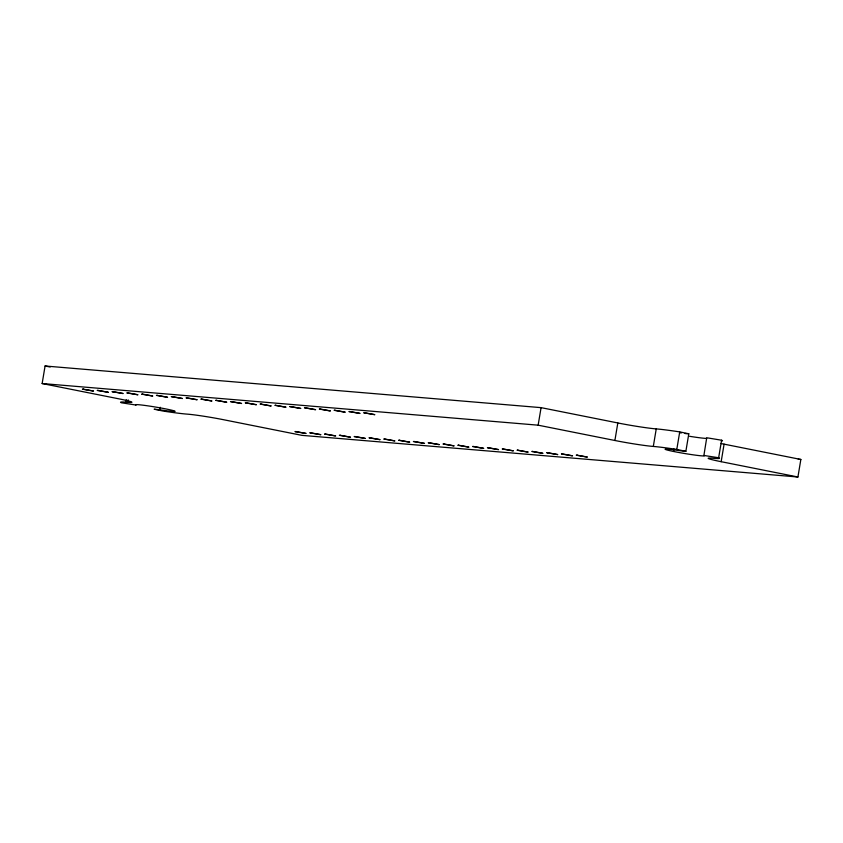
<?xml version="1.0" encoding="UTF-8"?>
<svg xmlns="http://www.w3.org/2000/svg" width="843" height="843" viewBox="0 0 843 843"><rect width="100%" height="100%" fill="white"/><g stroke="black" fill="none" stroke-linecap="round" stroke-linejoin="round"><path stroke-width="1.26" d="M128.136 399.814L127.715 402.311A28.262 1.433 9.5 0 0 118.905 398.844L42.15 383.533L45.079 365.999L541.08 407.643L617.824 422.954A27.334 1.38 9.5 0 0 656.244 428.908A38.599 1.949 9.5 0 1 679.721 431.901L688.805 433.787L685.865 451.321L680.28 450.752A20.042 1.012 9.5 0 0 665.443 449.087A20.042 1.012 9.5 0 0 673.546 451.469A19.905 1.012 9.5 0 0 695.823 455.199A19.905 1.012 9.5 0 0 703.894 455.462L706.729 437.759L721.576 440.215A35.374 1.791 9.5 0 1 721.987 440.984M721.144 443.544A28.262 1.433 9.5 0 0 724.095 444.156L800.85 459.467L797.921 477.001L301.92 435.357L222.225 419.456A25.564 1.296 9.5 0 0 188.6 414.25L186.83 414.103A38.483 1.949 9.5 0 1 163.12 411.068L154.153 409.203L159.791 409.782A19.926 1.012 9.5 0 0 174.849 411.468A19.926 1.012 9.5 0 0 165.797 408.918A20 1.012 9.5 0 0 143.984 405.314A20 1.012 9.5 0 0 136.166 405.072L121.403 402.785A35.353 1.791 9.5 0 1 125.86 402.164L126.281 399.656M159.791 409.782L160.202 407.274M42.15 383.533L538.14 425.178L541.08 407.643M685.865 451.321L676.792 449.435A38.599 1.949 9.5 0 0 653.314 446.442A27.334 1.38 9.5 0 1 614.895 440.489L617.824 422.954M653.314 446.442L656.244 428.908M673.546 451.469L673.968 448.961M676.792 449.435L679.721 431.901M797.921 477.001L721.165 461.69A28.262 1.433 9.5 0 1 712.356 458.223L714.2 458.371A35.374 1.791 9.5 0 0 718.647 457.749L721.576 440.215M721.165 461.69L724.095 444.156M688.805 433.787L688.183 433.829M125.86 402.164L127.715 402.311M798.226 459.245L800.85 459.467M687.193 433.745L685.001 433.481M538.14 425.178L614.895 440.489M45.079 365.999L50.201 367.021M718.647 457.749L703.894 455.462M706.645 438.402A19.905 1.012 9.5 0 1 689.574 436.295M679.637 432.68A20.042 1.012 9.5 0 1 681.397 432.944M83.246 389.171L82.403 389.171L93.541 391.047L83.246 389.171M98.062 390.414L97.208 390.414L108.347 392.29L98.062 390.414M112.867 391.658L112.014 391.658L123.152 393.533L112.867 391.658M127.672 392.901L126.819 392.901L137.967 394.777L127.672 392.901M142.478 394.145L141.624 394.145L152.773 396.02L142.478 394.145M157.283 395.388L156.429 395.388L167.578 397.264L157.283 395.388M172.088 396.621L171.234 396.631L182.383 398.507L172.088 396.621M186.893 397.864L186.04 397.875L197.188 399.751L186.893 397.864M201.698 399.108L200.845 399.118L211.993 400.994L201.698 399.108M216.503 400.351L215.65 400.362L226.799 402.237L216.503 400.351M231.309 401.595L230.455 401.595L241.604 403.481L231.309 401.595M246.114 402.838L245.271 402.838L256.409 404.724L246.114 402.838M260.919 404.082L260.076 404.082L271.214 405.968L260.919 404.082M275.724 405.325L274.881 405.325L286.019 407.211L275.724 405.325M290.529 406.568L289.686 406.568L300.825 408.455L290.529 406.568M305.335 407.812L304.492 407.812L315.63 409.698L305.335 407.812M320.14 409.055L319.297 409.055L330.435 410.941L320.14 409.055M334.945 410.299L334.102 410.299L345.24 412.185L334.945 410.299M349.75 411.542L348.907 411.542L360.045 413.428L349.75 411.542M364.555 412.785L363.712 412.785L374.85 414.672L364.555 412.785M295.798 431.574L294.945 431.574L306.093 433.46L295.798 431.574M310.603 432.817L309.75 432.817L320.898 434.693L310.603 432.817M325.409 434.061L324.555 434.061L335.704 435.936L325.409 434.061M340.214 435.304L339.36 435.304L350.509 437.18L340.214 435.304M355.019 436.548L354.165 436.548L365.314 438.423L355.019 436.548M369.824 437.791L368.971 437.791L380.119 439.667L369.824 437.791M384.629 439.034L383.786 439.034L394.924 440.91L384.629 439.034M399.434 440.278L398.591 440.278L409.73 442.154L399.434 440.278M414.24 441.511L413.397 441.521L424.535 443.397L414.24 441.511M429.045 442.754L428.202 442.765L439.34 444.64L429.045 442.754M443.85 443.998L443.007 444.008L454.145 445.884L443.85 443.998M458.655 445.241L457.812 445.252L468.95 447.127L458.655 445.241M473.46 446.484L472.617 446.484L483.756 448.371L473.46 446.484M488.266 447.728L487.423 447.728L498.561 449.614L488.266 447.728M503.071 448.971L502.228 448.971L513.366 450.857L503.071 448.971M517.876 450.215L517.033 450.215L528.171 452.101L517.876 450.215M532.681 451.458L531.838 451.458L542.976 453.344L532.681 451.458M547.486 452.702L546.643 452.702L557.781 454.588L547.486 452.702M562.302 453.945L561.449 453.945L572.587 455.831L562.302 453.945M577.107 455.188L576.254 455.188L587.392 457.075L577.107 455.188"/></g></svg>
